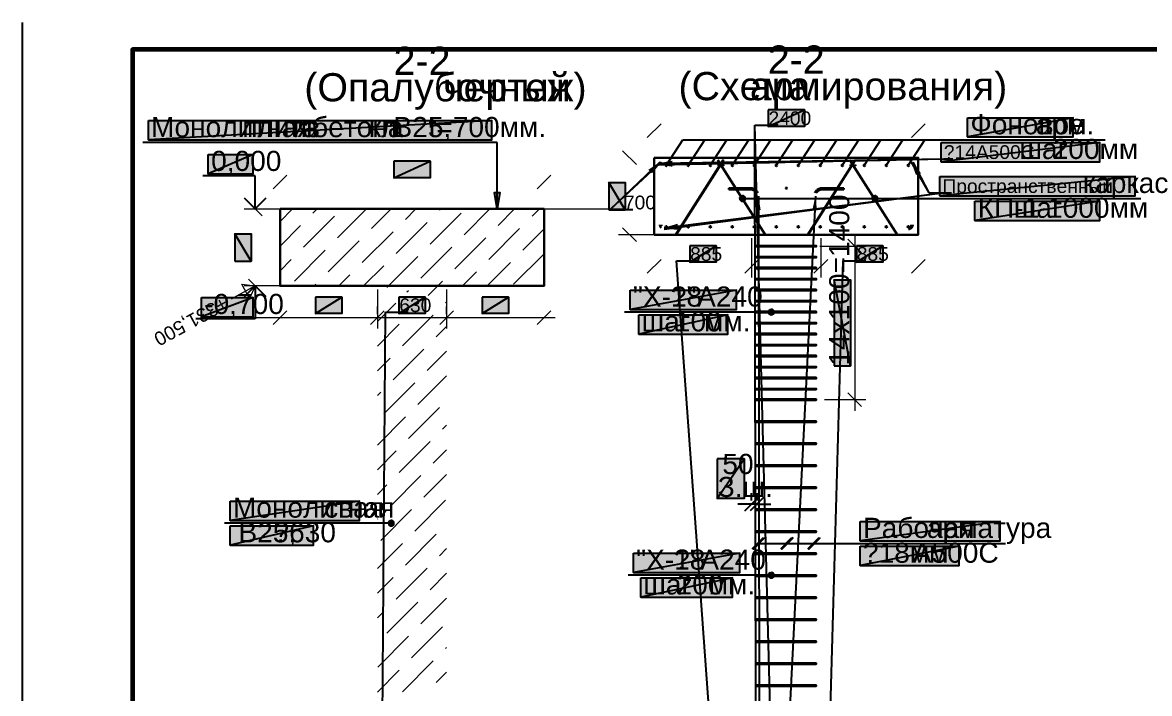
# Model space of a CAD drawing. Extents: x 8 to 21351, y 0 to 420.
# Drawn here: x 9831.1 to 10036.1, y 175 to 297 of the extents above; entities that cross this region are included whole.
import ezdxf

# ---------------------------------------------------------------- set-up
doc = ezdxf.new("R2010")
doc.units = 0
doc.linetypes.add('TEYPDFCAD_CENTER', pattern=[20, 12, -3, 2, -3])
for name, color, linetype in [('PDF_ВЫНОСКИ', 7, 'Continuous'), ('PDF_ОСИ', 7, 'Continuous'), ('PDF_ОТМЕТКИ', 7, 'Continuous'), ('TEY_REVIEW_AXIS', 7, 'Continuous'), ('TEY_REVIEW_LEADER', 7, 'Continuous')]:
    doc.layers.add(name, color=color, linetype=linetype)
doc.styles.add('TEYPDFCAD_TEXT', font='arial.ttf')
doc.dimstyles.new('TEYPDFCAD_SCALE_1', dxfattribs={"dimtxt": 2.5, "dimasz": 2.5, "dimexe": 1.25, "dimexo": 0.75, "dimtad": 1, "dimdsep": 46, "dimtxsty": 'Standard', "dimcen": 0.09, "dimadec": 0, "dimazin": 0, "dimtfac": 1, "dimtofl": 0, "dimtmove": 0, "dimatfit": 3, "dimfxl": 1, "dimarcsym": 0})

# ---------------------------------------------------------------- blocks, each defined once
blk = doc.blocks.new('TEY_AXIS')
at = {"layer": 'PDF_ОСИ', "linetype": 'TEYPDFCAD_CENTER', "lineweight": 9}
blk.add_line((0, 0), (1, 0), dxfattribs=at)
blk = doc.blocks.new('TEY_LEVEL')
at = {"layer": 'PDF_ОТМЕТКИ', "lineweight": 9}
blk.add_line((0, 0), (5, 0), dxfattribs=at)
blk.add_lwpolyline([(0, 0), (2, 1.5), (2, -1.5)], close=True, dxfattribs=at)
at = {"layer": 'PDF_ОТМЕТКИ', "style": 'TEYPDFCAD_TEXT'}
blk.add_text('+331,500', height=2.5, dxfattribs=at).set_placement((6, -1.25))

msp = doc.modelspace()

# ---------------------------------------------------------------- hatches: boundary and pattern name
at = {"true_color": 0xffffff}
h = msp.add_hatch(color=0, dxfattribs=at)
h.paths.add_polyline_path([(9966.7, 281.07), (9966.7, 278.09), (9973.29, 281.07)])
h.paths.add_polyline_path([(9966.7, 278.09), (9973.29, 281.07), (9973.29, 278.09)])
h = msp.add_hatch(color=0, dxfattribs=at)
h.paths.add_polyline_path([(9853.99, 279.15), (9916.43, 279.15), (9853.99, 275.65)])
h.paths.add_polyline_path([(9916.43, 279.15), (9853.99, 275.65), (9916.43, 275.65)])
h = msp.add_hatch(color=0, dxfattribs=at)
h.paths.add_polyline_path([(10002.98, 279.65), (10022.18, 279.65), (10002.98, 276.16)])
h.paths.add_polyline_path([(10022.18, 279.65), (10002.98, 276.16), (10022.18, 276.16)])
h = msp.add_hatch(color=0, dxfattribs=at)
h.paths.add_polyline_path([(9998.18, 275.15), (10027.01, 275.15), (9998.18, 271.65)])
h.paths.add_polyline_path([(10027.01, 275.15), (9998.18, 271.65), (10027.01, 271.65)])
h = msp.add_hatch(color=0, dxfattribs=at)
h.paths.add_polyline_path([(9864.89, 272.97), (9873.04, 272.97), (9864.89, 269.47)])
h.paths.add_polyline_path([(9873.04, 272.97), (9864.89, 269.47), (9873.04, 269.47)])
h = msp.add_hatch(color=0, dxfattribs=at)
h.paths.add_polyline_path([(9898.65, 271.76), (9898.65, 268.75), (9905.24, 271.76)])
h.paths.add_polyline_path([(9898.65, 268.75), (9905.24, 271.76), (9905.24, 268.75)])
h = msp.add_hatch(color=0, dxfattribs=at)
h.paths.add_polyline_path([(9997.9, 268.99), (10033.46, 268.99), (9997.9, 265.47)])
h.paths.add_polyline_path([(10033.46, 268.99), (9997.9, 265.47), (10033.46, 265.47)])
h = msp.add_hatch(color=0, dxfattribs=at)
h.paths.add_polyline_path([(9937.73, 262.91), (9940.73, 262.91), (9937.73, 267.89)])
h.paths.add_polyline_path([(9940.73, 262.91), (9937.73, 267.89), (9940.73, 267.89)])
for points in [[(9917.43, 263.08), (9916.92, 266.06), (9917.94, 266.06)], [(9962.51, 264.8), (9962.55, 264.99), (9962.05, 264.99)], [(9986.58, 264.8), (9986.62, 264.99), (9986.13, 264.99)], [(9967.74, 244.14), (9967.78, 244.33), (9967.27, 244.33)], [(9898.61, 205.76), (9898.65, 205.95), (9898.17, 205.95)], [(9967.74, 196.28), (9967.78, 196.49), (9967.27, 196.49)]]:
    msp.add_hatch(color=7).paths.add_polyline_path(points)
h = msp.add_hatch(color=7)
h.paths.add_polyline_path([(9961.71, 265.35), (9961.58, 265.18), (9962.05, 264.99)])
h.paths.add_polyline_path([(9961.58, 265.18), (9962.05, 264.99), (9961.56, 264.99)])
h.paths.add_polyline_path([(9962.05, 264.99), (9961.56, 264.99), (9961.58, 264.8)])
h = msp.add_hatch(color=7)
h.paths.add_polyline_path([(9961.58, 264.8), (9961.71, 264.63), (9962.05, 264.99)])
h.paths.add_polyline_path([(9961.71, 264.63), (9962.05, 264.99), (9961.86, 264.52)])
h.paths.add_polyline_path([(9962.05, 264.99), (9961.86, 264.52), (9962.05, 264.48)])
h = msp.add_hatch(color=7)
h.paths.add_polyline_path([(9962.24, 265.45), (9962.05, 265.49), (9962.05, 264.99)])
h.paths.add_polyline_path([(9962.05, 265.49), (9962.05, 264.99), (9961.86, 265.45)])
h.paths.add_polyline_path([(9962.05, 264.99), (9961.86, 265.45), (9961.71, 265.35)])
h = msp.add_hatch(color=7)
h.paths.add_polyline_path([(9962.55, 264.99), (9962.51, 265.18), (9962.05, 264.99)])
h.paths.add_polyline_path([(9962.51, 265.18), (9962.05, 264.99), (9962.41, 265.35)])
h.paths.add_polyline_path([(9962.05, 264.99), (9962.41, 265.35), (9962.24, 265.45)])
h = msp.add_hatch(color=7)
h.paths.add_polyline_path([(9962.05, 264.48), (9962.24, 264.52), (9962.05, 264.99)])
h.paths.add_polyline_path([(9962.24, 264.52), (9962.05, 264.99), (9962.41, 264.63)])
h.paths.add_polyline_path([(9962.05, 264.99), (9962.41, 264.63), (9962.51, 264.8)])
h = msp.add_hatch(color=7)
h.paths.add_polyline_path([(9985.77, 265.35), (9985.67, 265.18), (9986.13, 264.99)])
h.paths.add_polyline_path([(9985.67, 265.18), (9986.13, 264.99), (9985.63, 264.99)])
h.paths.add_polyline_path([(9986.13, 264.99), (9985.63, 264.99), (9985.67, 264.8)])
h = msp.add_hatch(color=7)
h.paths.add_polyline_path([(9985.67, 264.8), (9985.77, 264.63), (9986.13, 264.99)])
h.paths.add_polyline_path([(9985.77, 264.63), (9986.13, 264.99), (9985.92, 264.52)])
h.paths.add_polyline_path([(9986.13, 264.99), (9985.92, 264.52), (9986.13, 264.48)])
h = msp.add_hatch(color=7)
h.paths.add_polyline_path([(9986.32, 265.45), (9986.13, 265.47), (9986.13, 264.99)])
h.paths.add_polyline_path([(9986.13, 265.47), (9986.13, 264.99), (9985.92, 265.45)])
h.paths.add_polyline_path([(9986.13, 264.99), (9985.92, 265.45), (9985.77, 265.35)])
h = msp.add_hatch(color=7)
h.paths.add_polyline_path([(9986.62, 264.99), (9986.58, 265.18), (9986.13, 264.99)])
h.paths.add_polyline_path([(9986.58, 265.18), (9986.13, 264.99), (9986.47, 265.35)])
h.paths.add_polyline_path([(9986.13, 264.99), (9986.47, 265.35), (9986.32, 265.45)])
h = msp.add_hatch(color=7)
h.paths.add_polyline_path([(9986.13, 264.48), (9986.32, 264.52), (9986.13, 264.99)])
h.paths.add_polyline_path([(9986.32, 264.52), (9986.13, 264.99), (9986.47, 264.63)])
h.paths.add_polyline_path([(9986.13, 264.99), (9986.47, 264.63), (9986.58, 264.8)])
h = msp.add_hatch(color=0, dxfattribs=at)
h.paths.add_polyline_path([(10004.32, 264.48), (10027.05, 264.48), (10004.32, 260.99)])
h.paths.add_polyline_path([(10027.05, 264.48), (10004.32, 260.99), (10027.05, 260.99)])
h = msp.add_hatch(color=0, dxfattribs=at)
h.paths.add_polyline_path([(9869.7, 253.6), (9872.7, 253.6), (9869.7, 258.55)])
h.paths.add_polyline_path([(9872.7, 253.6), (9869.7, 258.55), (9872.7, 258.55)])
h = msp.add_hatch(color=0, dxfattribs=at)
h.paths.add_polyline_path([(9952.46, 256.39), (9952.46, 253.39), (9957.24, 256.39)])
h.paths.add_polyline_path([(9952.46, 253.39), (9957.24, 256.39), (9957.24, 253.39)])
h = msp.add_hatch(color=0, dxfattribs=at)
h.paths.add_polyline_path([(9982.75, 256.39), (9982.75, 253.39), (9987.55, 256.39)])
h.paths.add_polyline_path([(9982.75, 253.39), (9987.55, 256.39), (9987.55, 253.39)])
h = msp.add_hatch(color=0, dxfattribs=at)
h.paths.add_polyline_path([(9978.7, 234.53), (9981.71, 234.53), (9978.7, 250.21)])
h.paths.add_polyline_path([(9981.71, 234.53), (9978.7, 250.21), (9981.71, 250.21)])
h = msp.add_hatch(color=0, dxfattribs=at)
h.paths.add_polyline_path([(9941.6, 248.33), (9960.95, 248.33), (9941.6, 244.81)])
h.paths.add_polyline_path([(9960.95, 248.33), (9941.6, 244.81), (9960.95, 244.81)])
h = msp.add_hatch(color=0, dxfattribs=at)
h.paths.add_polyline_path([(9863.64, 246.97), (9873.04, 246.97), (9863.64, 243.48)])
h.paths.add_polyline_path([(9873.04, 246.97), (9863.64, 243.48), (9873.04, 243.48)])
h = msp.add_hatch(color=0, dxfattribs=at)
h.paths.add_polyline_path([(9884.41, 247.06), (9884.41, 244.07), (9889.19, 247.06)])
h.paths.add_polyline_path([(9884.41, 244.07), (9889.19, 247.06), (9889.19, 244.07)])
h = msp.add_hatch(color=0, dxfattribs=at)
h.paths.add_polyline_path([(9899.54, 247.06), (9899.54, 244.07), (9904.35, 247.06)])
h.paths.add_polyline_path([(9899.54, 244.07), (9904.35, 247.06), (9904.35, 244.07)])
h = msp.add_hatch(color=0, dxfattribs=at)
h.paths.add_polyline_path([(9914.7, 247.06), (9914.7, 244.07), (9919.5, 247.06)])
h.paths.add_polyline_path([(9914.7, 244.07), (9919.5, 247.06), (9919.5, 244.07)])
h = msp.add_hatch(color=7)
h.paths.add_polyline_path([(9966.94, 244.69), (9966.83, 244.52), (9967.27, 244.33)])
h.paths.add_polyline_path([(9966.83, 244.52), (9967.27, 244.33), (9966.79, 244.33)])
h.paths.add_polyline_path([(9967.27, 244.33), (9966.79, 244.33), (9966.83, 244.14)])
h = msp.add_hatch(color=7)
h.paths.add_polyline_path([(9966.83, 244.14), (9966.94, 243.97), (9967.27, 244.33)])
h.paths.add_polyline_path([(9966.94, 243.97), (9967.27, 244.33), (9967.08, 243.86)])
h.paths.add_polyline_path([(9967.27, 244.33), (9967.08, 243.86), (9967.27, 243.82)])
h = msp.add_hatch(color=7)
h.paths.add_polyline_path([(9967.47, 244.79), (9967.27, 244.81), (9967.27, 244.33)])
h.paths.add_polyline_path([(9967.27, 244.81), (9967.27, 244.33), (9967.08, 244.79)])
h.paths.add_polyline_path([(9967.27, 244.33), (9967.08, 244.79), (9966.94, 244.69)])
h = msp.add_hatch(color=7)
h.paths.add_polyline_path([(9967.78, 244.33), (9967.74, 244.52), (9967.27, 244.33)])
h.paths.add_polyline_path([(9967.74, 244.52), (9967.27, 244.33), (9967.63, 244.69)])
h.paths.add_polyline_path([(9967.27, 244.33), (9967.63, 244.69), (9967.47, 244.79)])
h = msp.add_hatch(color=7)
h.paths.add_polyline_path([(9967.27, 243.82), (9967.47, 243.86), (9967.27, 244.33)])
h.paths.add_polyline_path([(9967.47, 243.86), (9967.27, 244.33), (9967.63, 243.97)])
h.paths.add_polyline_path([(9967.27, 244.33), (9967.63, 243.97), (9967.74, 244.14)])
h = msp.add_hatch(color=0, dxfattribs=at)
h.paths.add_polyline_path([(9943.19, 243.82), (9959.36, 243.82), (9943.19, 240.33)])
h.paths.add_polyline_path([(9959.36, 243.82), (9943.19, 240.33), (9959.36, 240.33)])
h = msp.add_hatch(color=0, dxfattribs=at)
h.paths.add_polyline_path([(9957.45, 217.64), (9957.45, 210.46), (9962.34, 217.64)])
h.paths.add_polyline_path([(9957.45, 210.46), (9962.34, 217.64), (9962.34, 210.46)])
h = msp.add_hatch(color=0, dxfattribs=at)
h.paths.add_polyline_path([(9868.85, 209.95), (9892.39, 209.95), (9868.85, 206.46)])
h.paths.add_polyline_path([(9892.39, 209.95), (9868.85, 206.46), (9892.39, 206.46)])
h = msp.add_hatch(color=0, dxfattribs=at)
h.paths.add_polyline_path([(9868.85, 205.44), (9884.03, 205.44), (9868.85, 201.95)])
h.paths.add_polyline_path([(9884.03, 205.44), (9868.85, 201.95), (9884.03, 201.95)])
h = msp.add_hatch(color=7)
h.paths.add_polyline_path([(9897.81, 206.31), (9897.7, 206.14), (9898.17, 205.95)])
h.paths.add_polyline_path([(9897.7, 206.14), (9898.17, 205.95), (9897.66, 205.95)])
h.paths.add_polyline_path([(9898.17, 205.95), (9897.66, 205.95), (9897.7, 205.76)])
h = msp.add_hatch(color=7)
h.paths.add_polyline_path([(9897.7, 205.76), (9897.81, 205.59), (9898.17, 205.95)])
h.paths.add_polyline_path([(9897.81, 205.59), (9898.17, 205.95), (9897.98, 205.49)])
h.paths.add_polyline_path([(9898.17, 205.95), (9897.98, 205.49), (9898.17, 205.44)])
h = msp.add_hatch(color=7)
h.paths.add_polyline_path([(9898.36, 206.42), (9898.17, 206.46), (9898.17, 205.95)])
h.paths.add_polyline_path([(9898.17, 206.46), (9898.17, 205.95), (9897.98, 206.42)])
h.paths.add_polyline_path([(9898.17, 205.95), (9897.98, 206.42), (9897.81, 206.31)])
h = msp.add_hatch(color=7)
h.paths.add_polyline_path([(9898.65, 205.95), (9898.61, 206.14), (9898.17, 205.95)])
h.paths.add_polyline_path([(9898.61, 206.14), (9898.17, 205.95), (9898.5, 206.31)])
h.paths.add_polyline_path([(9898.17, 205.95), (9898.5, 206.31), (9898.36, 206.42)])
h = msp.add_hatch(color=7)
h.paths.add_polyline_path([(9898.17, 205.44), (9898.36, 205.49), (9898.17, 205.95)])
h.paths.add_polyline_path([(9898.36, 205.49), (9898.17, 205.95), (9898.5, 205.59)])
h.paths.add_polyline_path([(9898.17, 205.95), (9898.5, 205.59), (9898.61, 205.76)])
h = msp.add_hatch(color=0, dxfattribs=at)
h.paths.add_polyline_path([(9983.47, 206.27), (10008.89, 206.27), (9983.47, 202.76)])
h.paths.add_polyline_path([(10008.89, 206.27), (9983.47, 202.76), (10008.89, 202.76)])
h = msp.add_hatch(color=7)
h.paths.add_polyline_path([(9965.86, 203.33), (9966, 203.2), (9963.87, 201.34)])
h.paths.add_polyline_path([(9966, 203.2), (9963.87, 201.34), (9964.02, 201.19)])
h = msp.add_hatch(color=7)
h.paths.add_polyline_path([(9971.04, 203.33), (9971.19, 203.2), (9969.05, 201.34)])
h.paths.add_polyline_path([(9971.19, 203.2), (9969.05, 201.34), (9969.18, 201.19)])
h = msp.add_hatch(color=7)
h.paths.add_polyline_path([(9976, 203.33), (9976.12, 203.2), (9973.98, 201.34)])
h.paths.add_polyline_path([(9976.12, 203.2), (9973.98, 201.34), (9974.13, 201.19)])
h = msp.add_hatch(color=0, dxfattribs=at)
h.paths.add_polyline_path([(9983.47, 201.76), (10001.42, 201.76), (9983.47, 198.27)])
h.paths.add_polyline_path([(10001.42, 201.76), (9983.47, 198.27), (10001.42, 198.27)])
h = msp.add_hatch(color=0, dxfattribs=at)
h.paths.add_polyline_path([(9942.21, 200.47), (9961.54, 200.47), (9942.21, 196.98)])
h.paths.add_polyline_path([(9961.54, 200.47), (9942.21, 196.98), (9961.54, 196.98)])
h = msp.add_hatch(color=7)
h.paths.add_polyline_path([(9966.94, 196.83), (9966.83, 196.68), (9967.27, 196.49)])
h.paths.add_polyline_path([(9966.83, 196.68), (9967.27, 196.49), (9966.79, 196.49)])
h.paths.add_polyline_path([(9967.27, 196.49), (9966.79, 196.49), (9966.83, 196.28)])
h = msp.add_hatch(color=7)
h.paths.add_polyline_path([(9967.47, 196.93), (9967.27, 196.98), (9967.27, 196.49)])
h.paths.add_polyline_path([(9967.27, 196.98), (9967.27, 196.49), (9967.08, 196.93)])
h.paths.add_polyline_path([(9967.27, 196.49), (9967.08, 196.93), (9966.94, 196.83)])
h = msp.add_hatch(color=7)
h.paths.add_polyline_path([(9967.78, 196.49), (9967.74, 196.68), (9967.27, 196.49)])
h.paths.add_polyline_path([(9967.74, 196.68), (9967.27, 196.49), (9967.63, 196.83)])
h.paths.add_polyline_path([(9967.27, 196.49), (9967.63, 196.83), (9967.47, 196.93)])
h = msp.add_hatch(color=0, dxfattribs=at)
h.paths.add_polyline_path([(9943.53, 195.98), (9960.23, 195.98), (9943.53, 192.47)])
h.paths.add_polyline_path([(9960.23, 195.98), (9943.53, 192.47), (9960.23, 192.47)])
h = msp.add_hatch(color=7)
h.paths.add_polyline_path([(9966.83, 196.28), (9966.94, 196.13), (9967.27, 196.49)])
h.paths.add_polyline_path([(9966.94, 196.13), (9967.27, 196.49), (9967.08, 196.02)])
h.paths.add_polyline_path([(9967.27, 196.49), (9967.08, 196.02), (9967.27, 195.98)])
h = msp.add_hatch(color=7)
h.paths.add_polyline_path([(9967.27, 195.98), (9967.47, 196.02), (9967.27, 196.49)])
h.paths.add_polyline_path([(9967.47, 196.02), (9967.27, 196.49), (9967.63, 196.13)])
h.paths.add_polyline_path([(9967.27, 196.49), (9967.63, 196.13), (9967.74, 196.28)])

# ---------------------------------------------------------------- linework, layer by layer
at = {"color": 7, "lineweight": 5}
for p, q in [((9947.25, 278.57), (9944.73, 276.08)), ((9992.76, 276.08), (9995.26, 278.57)), ((9942.74, 271.14), (9940.24, 273.64)), ((9879.2, 269.24), (9876.7, 266.74)), ((9924.71, 266.74), (9927.21, 269.24)), ((9874.69, 261.83), (9872.19, 264.33)), ((9877.95, 260.82), (9880.2, 263.08)), ((9883.92, 262.3), (9884.68, 263.08)), ((9888.41, 257.81), (9893.68, 263.08)), ((9894.59, 259.5), (9898.17, 263.08)), ((9900.75, 261.18), (9902.65, 263.08)), ((9906.93, 262.87), (9907.14, 263.08)), ((9911.42, 258.38), (9916.11, 263.08)), ((9917.6, 260.05), (9920.6, 263.08)), ((9923.78, 261.75), (9925.11, 263.08)), ((9882.23, 256.14), (9887.84, 261.75)), ((9899.08, 254.99), (9904.68, 260.63)), ((9905.24, 256.69), (9910.87, 262.3)), ((9877.95, 256.33), (9881.68, 260.05)), ((9892.9, 253.32), (9898.5, 258.93)), ((9915.9, 253.87), (9921.51, 259.5)), ((9922.08, 255.57), (9925.96, 259.44)), ((9940.24, 259.65), (9942.74, 257.15)), ((9942.74, 257.15), (9940.24, 259.65)), ((9886.71, 251.63), (9892.32, 257.26)), ((9909.74, 252.2), (9915.35, 257.81)), ((9963.7, 257.77), (9963.7, 250.63)), ((9976.08, 256.33), (9984.46, 256.33)), ((9976.29, 257.77), (9976.29, 250.63)), ((9983.7, 255.08), (9981.2, 257.58)), ((9880.55, 249.96), (9886.16, 255.57)), ((9897.64, 249.07), (9902.99, 254.44)), ((9903.56, 250.51), (9909.17, 256.14)), ((9920.39, 249.39), (9925.96, 254.93)), ((9877.95, 251.84), (9879.98, 253.87)), ((9893.13, 249.07), (9896.83, 252.75)), ((9915.59, 249.07), (9919.84, 253.32)), ((9947.25, 253.89), (9944.73, 251.4)), ((9962.45, 251.4), (9964.95, 253.89)), ((9977.54, 253.89), (9975.04, 251.4)), ((9992.76, 251.4), (9995.26, 253.89)), ((9872.19, 250.32), (9874.69, 247.82)), ((9874.69, 247.82), (9872.19, 250.32)), ((9888.64, 249.07), (9890.65, 251.08)), ((9911.1, 249.07), (9913.66, 251.63)), ((9877.32, 249.07), (9871.43, 249.07)), ((9884.15, 249.07), (9884.47, 249.39)), ((9895.65, 248.45), (9895.65, 241.32)), ((9897.38, 248.84), (9897.64, 249.07)), ((9901.02, 247.99), (9901.32, 248.26)), ((9904.9, 247.35), (9906.61, 249.07)), ((9906.61, 249.07), (9907.5, 249.96)), ((9908.24, 248.45), (9908.24, 241.32)), ((9895.71, 242.65), (9898.99, 245.96)), ((9908.05, 246.02), (9908.24, 246.21)), ((9879.2, 244.56), (9876.7, 242.06)), ((9894.4, 242.06), (9896.9, 244.56)), ((9896.9, 244.56), (9894.4, 242.06)), ((9895.65, 243.95), (9895.65, 245.32)), ((9909.49, 244.56), (9906.99, 242.06)), ((9906.99, 242.06), (9909.49, 244.56)), ((9908.24, 243.95), (9908.24, 245.32)), ((9924.71, 242.06), (9927.21, 244.56)), ((9895.65, 238.1), (9899.63, 242.1)), ((9900.2, 238.17), (9905.81, 243.78)), ((9906.36, 239.84), (9908.24, 241.72)), ((9895.65, 233.62), (9897.95, 235.92)), ((9898.5, 231.99), (9904.11, 237.6)), ((9904.68, 233.68), (9908.24, 237.24)), ((9902.99, 227.5), (9908.24, 232.75)), ((9895.65, 229.13), (9896.26, 229.74)), ((9896.83, 225.83), (9902.44, 231.44)), ((9981.2, 229.66), (9983.7, 227.16)), ((9983.7, 227.16), (9981.2, 229.66)), ((9976.93, 228.41), (9984.46, 228.41)), ((9901.32, 221.32), (9906.93, 226.95)), ((9895.65, 220.15), (9900.75, 225.26)), ((9907.5, 223.01), (9908.24, 223.77)), ((9899.63, 215.16), (9905.24, 220.77)), ((9895.65, 215.67), (9899.08, 219.07)), ((9905.81, 216.83), (9908.24, 219.29)), ((9897.95, 208.98), (9903.56, 214.59)), ((9904.11, 210.67), (9908.24, 214.78)), ((9895.65, 211.16), (9897.38, 212.92)), ((9902.44, 204.49), (9908.05, 210.1)), ((9896.26, 202.8), (9901.87, 208.41)), ((9895.65, 206.67), (9895.71, 206.73)), ((9900.75, 198.31), (9906.36, 203.92)), ((9895.65, 197.7), (9900.2, 202.25)), ((9906.93, 200), (9908.24, 201.32)), ((9899.08, 192.13), (9904.68, 197.76)), ((9905.24, 193.82), (9908.24, 196.83)), ((9895.65, 193.21), (9898.5, 196.07)), ((9897.38, 185.97), (9902.99, 191.58)), ((9903.56, 187.64), (9908.24, 192.34)), ((9895.65, 188.72), (9896.83, 189.89)), ((9901.87, 181.48), (9907.5, 187.09)), ((9895.71, 179.79), (9901.32, 185.4)), ((9908.05, 183.16), (9908.24, 183.35)), ((9900.2, 175.3), (9905.81, 180.91)), ((9895.65, 175.24), (9899.63, 179.24)), ((9906.36, 176.97), (9908.24, 178.86))]:
    msp.add_line(p, q, dxfattribs=at)
at = {"color": 7, "lineweight": 25}
for p, q in [((9952.16, 270.98), (9955.17, 275.65)), ((9956.18, 270.98), (9959.17, 275.65)), ((9960.18, 270.98), (9963.17, 275.65)), ((9964.18, 270.98), (9967.17, 275.65)), ((9968.18, 270.98), (9971.17, 275.65)), ((9972.19, 270.98), (9975.17, 275.65)), ((9976.19, 270.98), (9979.17, 275.65)), ((9980.19, 270.98), (9983.19, 275.65)), ((9984.19, 270.98), (9987.19, 275.65)), ((9988.19, 270.98), (9991.19, 275.65)), ((9992.19, 270.98), (9995.19, 275.65)), ((9873.44, 269.07), (9863.9, 269.07)), ((9873.44, 263.08), (9873.44, 269.07)), ((9871.43, 265.07), (9873.44, 263.08)), ((9873.44, 263.08), (9875.43, 265.07)), ((9873.44, 249.07), (9871.43, 247.08)), ((9875.43, 247.08), (9873.44, 249.07)), ((9963.7, 210.06), (9963.7, 211.43)), ((9964.69, 210.06), (9964.69, 211.43)), ((9963.7, 209.42), (9961.2, 209.42)), ((9962.45, 208.17), (9964.95, 210.67)), ((9965.94, 210.67), (9963.44, 208.17)), ((9964.69, 209.42), (9963.7, 209.42)), ((9964.69, 209.42), (9967.19, 209.42))]:
    msp.add_line(p, q, dxfattribs=at)
at = {"color": 0, "lineweight": 0, "true_color": 0xffffff}
for p, q in [((10002.98, 276.16), (10022.18, 276.16)), ((9864.89, 269.47), (9873.04, 269.47)), ((9941.6, 244.81), (9960.95, 244.81)), ((9943.19, 240.33), (9959.36, 240.33)), ((9868.85, 201.95), (9884.03, 201.95)), ((9942.21, 196.98), (9961.54, 196.98)), ((9983.47, 198.27), (10001.42, 198.27)), ((9943.53, 192.47), (9960.23, 192.47))]:
    msp.add_line(p, q, dxfattribs=at)
at = {"color": 7, "lineweight": 9}
for p, q in [((9957.5, 271.86), (9957.69, 271.99)), ((9958.68, 271.86), (9958.47, 271.99)), ((9981.5, 271.86), (9981.69, 271.99)), ((9982.68, 271.86), (9982.47, 271.99))]:
    msp.add_line(p, q, dxfattribs=at)
at = {"lineweight": 30}
for p, q in [((9959.53, 266.62), (9959.53, 266.85)), ((9959.53, 266.85), (9963.49, 266.85)), ((9963.49, 266.62), (9959.53, 266.62)), ((9963.64, 266.86), (9963.5, 266.87)), ((9963.62, 266.61), (9963.5, 266.62)), ((9963.74, 266.59), (9963.62, 266.61)), ((9963.79, 266.84), (9963.64, 266.86)), ((9963.85, 266.56), (9963.74, 266.59)), ((9963.93, 266.8), (9963.79, 266.84)), ((9963.96, 266.52), (9963.85, 266.56)), ((9964.06, 266.76), (9963.93, 266.8)), ((9964.07, 266.47), (9963.96, 266.52)), ((9964.19, 266.69), (9964.06, 266.76)), ((9964.17, 266.41), (9964.07, 266.47)), ((9964.31, 266.62), (9964.19, 266.69)), ((9964.42, 266.54), (9964.31, 266.62)), ((9964.52, 266.44), (9964.42, 266.54)), ((9964.62, 266.34), (9964.52, 266.44)), ((9975.49, 266.44), (9975.4, 266.34)), ((9975.59, 266.54), (9975.49, 266.44)), ((9975.7, 266.62), (9975.59, 266.54)), ((9975.82, 266.69), (9975.7, 266.62)), ((9975.95, 266.76), (9975.82, 266.69)), ((9975.94, 266.47), (9975.85, 266.41)), ((9976.05, 266.52), (9975.94, 266.47)), ((9976.08, 266.8), (9975.95, 266.76)), ((9976.16, 266.56), (9976.05, 266.52)), ((9976.22, 266.84), (9976.08, 266.8)), ((9976.27, 266.59), (9976.16, 266.56)), ((9976.37, 266.86), (9976.22, 266.84)), ((9976.39, 266.61), (9976.27, 266.59)), ((9976.51, 266.87), (9976.37, 266.86)), ((9976.51, 266.62), (9976.39, 266.61)), ((9976.5, 266.85), (9980.48, 266.85)), ((9980.48, 266.62), (9976.5, 266.62)), ((9980.48, 266.85), (9980.48, 266.62)), ((9964.26, 266.34), (9964.17, 266.41)), ((9964.34, 266.27), (9964.26, 266.34)), ((9964.42, 266.18), (9964.34, 266.27)), ((9964.49, 266.09), (9964.42, 266.18)), ((9964.55, 265.99), (9964.49, 266.09)), ((9964.6, 265.88), (9964.55, 265.99)), ((9964.7, 266.23), (9964.62, 266.34)), ((9964.77, 266.11), (9964.7, 266.23)), ((9964.83, 265.98), (9964.77, 266.11)), ((9975.24, 266.11), (9975.18, 265.98)), ((9975.31, 266.23), (9975.24, 266.11)), ((9975.4, 266.34), (9975.31, 266.23)), ((9975.52, 266.09), (9975.46, 265.99)), ((9975.59, 266.18), (9975.52, 266.09)), ((9975.67, 266.27), (9975.59, 266.18)), ((9975.75, 266.34), (9975.67, 266.27)), ((9975.85, 266.41), (9975.75, 266.34))]:
    msp.add_line(p, q, dxfattribs=at)
at = {"color": 7, "lineweight": 30}
for p, q in [((9947.02, 260.21), (9947.02, 260.13)), ((9947.02, 260.13), (9947.03, 260.05)), ((9947.03, 260.05), (9947.05, 259.98)), ((9947.05, 259.98), (9947.08, 259.9)), ((9947.08, 259.9), (9947.11, 259.83)), ((9947.11, 259.83), (9947.15, 259.77)), ((9947.15, 259.77), (9947.2, 259.71)), ((9947.2, 259.71), (9947.25, 259.65)), ((9947.29, 260.21), (9947.3, 260.16)), ((9947.3, 260.16), (9947.3, 260.11)), ((9947.3, 260.11), (9947.32, 260.06)), ((9947.32, 260.06), (9947.33, 260.01)), ((9947.33, 260.01), (9947.36, 259.97)), ((9992.22, 259.69), (9992.27, 259.7)), ((9992.22, 259.42), (9992.3, 259.42)), ((9992.27, 259.7), (9992.32, 259.7)), ((9992.3, 259.42), (9992.38, 259.43)), ((9992.32, 259.7), (9992.37, 259.72)), ((9992.37, 259.72), (9992.42, 259.73)), ((9992.38, 259.43), (9992.46, 259.45)), ((9992.42, 259.73), (9992.47, 259.76)), ((9992.46, 259.45), (9992.53, 259.48)), ((9992.47, 259.76), (9992.51, 259.78)), ((9992.51, 259.78), (9992.55, 259.81)), ((9992.53, 259.48), (9992.6, 259.51)), ((9992.55, 259.81), (9992.59, 259.85)), ((9992.59, 259.85), (9992.62, 259.88)), ((9992.6, 259.51), (9992.66, 259.55)), ((9992.62, 259.88), (9992.65, 259.92)), ((9992.65, 259.92), (9992.68, 259.97)), ((9992.66, 259.55), (9992.72, 259.6)), ((9992.68, 259.97), (9992.7, 260.01)), ((9992.7, 260.01), (9992.72, 260.06)), ((9992.72, 260.06), (9992.73, 260.11)), ((9992.72, 259.6), (9992.78, 259.65)), ((9992.73, 260.11), (9992.74, 260.16)), ((9992.74, 260.16), (9992.74, 260.21)), ((9992.78, 259.65), (9992.83, 259.71)), ((9992.83, 259.71), (9992.88, 259.77)), ((9992.88, 259.77), (9992.92, 259.83)), ((9992.92, 259.83), (9992.95, 259.9)), ((9992.95, 259.9), (9992.98, 259.98)), ((9992.98, 259.98), (9993, 260.05)), ((9993, 260.05), (9993.01, 260.13)), ((9993.01, 260.13), (9993.01, 260.21))]:
    msp.add_line(p, q, dxfattribs=at)
at = {"color": 0, "true_color": 0xffffff}
for points in [[(9966.7, 281.07), (9966.7, 278.09), (9973.29, 281.07)], [(9966.7, 278.09), (9973.29, 281.07), (9973.29, 278.09)], [(9853.99, 279.15), (9916.43, 279.15), (9853.99, 275.65)], [(9916.43, 279.15), (9853.99, 275.65), (9916.43, 275.65)], [(10002.98, 279.65), (10022.18, 279.65), (10002.98, 276.16)], [(10022.18, 279.65), (10002.98, 276.16), (10022.18, 276.16)], [(9998.18, 275.15), (10027.01, 275.15), (9998.18, 271.65)], [(10027.01, 275.15), (9998.18, 271.65), (10027.01, 271.65)], [(9864.89, 272.97), (9873.04, 272.97), (9864.89, 269.47)], [(9873.04, 272.97), (9864.89, 269.47), (9873.04, 269.47)], [(9898.65, 271.76), (9898.65, 268.75), (9905.24, 271.76)], [(9898.65, 268.75), (9905.24, 271.76), (9905.24, 268.75)], [(9997.9, 268.99), (10033.46, 268.99), (9997.9, 265.47)], [(10033.46, 268.99), (9997.9, 265.47), (10033.46, 265.47)], [(9937.73, 262.91), (9940.73, 262.91), (9937.73, 267.89)], [(9940.73, 262.91), (9937.73, 267.89), (9940.73, 267.89)], [(10004.32, 264.48), (10027.05, 264.48), (10004.32, 260.99)], [(10027.05, 264.48), (10004.32, 260.99), (10027.05, 260.99)], [(9869.7, 253.6), (9872.7, 253.6), (9869.7, 258.55)], [(9872.7, 253.6), (9869.7, 258.55), (9872.7, 258.55)], [(9952.46, 256.39), (9952.46, 253.39), (9957.24, 256.39)], [(9952.46, 253.39), (9957.24, 256.39), (9957.24, 253.39)], [(9982.75, 256.39), (9982.75, 253.39), (9987.55, 256.39)], [(9982.75, 253.39), (9987.55, 256.39), (9987.55, 253.39)], [(9978.7, 234.53), (9981.71, 234.53), (9978.7, 250.21)], [(9981.71, 234.53), (9978.7, 250.21), (9981.71, 250.21)], [(9941.6, 248.33), (9960.95, 248.33), (9941.6, 244.81)], [(9960.95, 248.33), (9941.6, 244.81), (9960.95, 244.81)], [(9863.64, 246.97), (9873.04, 246.97), (9863.64, 243.48)], [(9873.04, 246.97), (9863.64, 243.48), (9873.04, 243.48)], [(9884.41, 247.06), (9884.41, 244.07), (9889.19, 247.06)], [(9884.41, 244.07), (9889.19, 247.06), (9889.19, 244.07)], [(9899.54, 247.06), (9899.54, 244.07), (9904.35, 247.06)], [(9899.54, 244.07), (9904.35, 247.06), (9904.35, 244.07)], [(9914.7, 247.06), (9914.7, 244.07), (9919.5, 247.06)], [(9914.7, 244.07), (9919.5, 247.06), (9919.5, 244.07)], [(9943.19, 243.82), (9959.36, 243.82), (9943.19, 240.33)], [(9959.36, 243.82), (9943.19, 240.33), (9959.36, 240.33)], [(9957.45, 217.64), (9957.45, 210.46), (9962.34, 217.64)], [(9957.45, 210.46), (9962.34, 217.64), (9962.34, 210.46)], [(9868.85, 209.95), (9892.39, 209.95), (9868.85, 206.46)], [(9892.39, 209.95), (9868.85, 206.46), (9892.39, 206.46)], [(9868.85, 205.44), (9884.03, 205.44), (9868.85, 201.95)], [(9884.03, 205.44), (9868.85, 201.95), (9884.03, 201.95)], [(9983.47, 206.27), (10008.89, 206.27), (9983.47, 202.76)], [(10008.89, 206.27), (9983.47, 202.76), (10008.89, 202.76)], [(9983.47, 201.76), (10001.42, 201.76), (9983.47, 198.27)], [(10001.42, 201.76), (9983.47, 198.27), (10001.42, 198.27)], [(9942.21, 200.47), (9961.54, 200.47), (9942.21, 196.98)], [(9961.54, 200.47), (9942.21, 196.98), (9961.54, 196.98)], [(9943.53, 195.98), (9960.23, 195.98), (9943.53, 192.47)], [(9960.23, 195.98), (9943.53, 192.47), (9960.23, 192.47)]]:
    msp.add_lwpolyline(points, close=True, dxfattribs=at)
at = {"color": 7}
for points in [[(9917.43, 263.08), (9916.92, 266.06), (9917.94, 266.06)], [(9961.58, 265.18), (9962.05, 264.99), (9961.56, 264.99)], [(9962.05, 264.99), (9961.56, 264.99), (9961.58, 264.8)], [(9961.71, 265.35), (9961.58, 265.18), (9962.05, 264.99)], [(9961.58, 264.8), (9961.71, 264.63), (9962.05, 264.99)], [(9962.05, 264.99), (9961.86, 265.45), (9961.71, 265.35)], [(9961.71, 264.63), (9962.05, 264.99), (9961.86, 264.52)], [(9962.05, 265.49), (9962.05, 264.99), (9961.86, 265.45)], [(9962.05, 264.99), (9961.86, 264.52), (9962.05, 264.48)], [(9962.24, 265.45), (9962.05, 265.49), (9962.05, 264.99)], [(9962.05, 264.99), (9962.41, 265.35), (9962.24, 265.45)], [(9962.51, 265.18), (9962.05, 264.99), (9962.41, 265.35)], [(9962.55, 264.99), (9962.51, 265.18), (9962.05, 264.99)], [(9962.05, 264.48), (9962.24, 264.52), (9962.05, 264.99)], [(9962.24, 264.52), (9962.05, 264.99), (9962.41, 264.63)], [(9962.05, 264.99), (9962.41, 264.63), (9962.51, 264.8)], [(9962.51, 264.8), (9962.55, 264.99), (9962.05, 264.99)], [(9985.67, 265.18), (9986.13, 264.99), (9985.63, 264.99)], [(9986.13, 264.99), (9985.63, 264.99), (9985.67, 264.8)], [(9985.77, 265.35), (9985.67, 265.18), (9986.13, 264.99)], [(9985.67, 264.8), (9985.77, 264.63), (9986.13, 264.99)], [(9986.13, 264.99), (9985.92, 265.45), (9985.77, 265.35)], [(9985.77, 264.63), (9986.13, 264.99), (9985.92, 264.52)], [(9986.13, 265.47), (9986.13, 264.99), (9985.92, 265.45)], [(9986.13, 264.99), (9985.92, 264.52), (9986.13, 264.48)], [(9986.32, 265.45), (9986.13, 265.47), (9986.13, 264.99)], [(9986.13, 264.99), (9986.47, 265.35), (9986.32, 265.45)], [(9986.58, 265.18), (9986.13, 264.99), (9986.47, 265.35)], [(9986.62, 264.99), (9986.58, 265.18), (9986.13, 264.99)], [(9986.13, 264.48), (9986.32, 264.52), (9986.13, 264.99)], [(9986.32, 264.52), (9986.13, 264.99), (9986.47, 264.63)], [(9986.13, 264.99), (9986.47, 264.63), (9986.58, 264.8)], [(9986.58, 264.8), (9986.62, 264.99), (9986.13, 264.99)], [(9966.83, 244.52), (9967.27, 244.33), (9966.79, 244.33)], [(9967.27, 244.33), (9966.79, 244.33), (9966.83, 244.14)], [(9966.94, 244.69), (9966.83, 244.52), (9967.27, 244.33)], [(9966.83, 244.14), (9966.94, 243.97), (9967.27, 244.33)], [(9967.27, 244.33), (9967.08, 244.79), (9966.94, 244.69)], [(9966.94, 243.97), (9967.27, 244.33), (9967.08, 243.86)], [(9967.27, 244.81), (9967.27, 244.33), (9967.08, 244.79)], [(9967.27, 244.33), (9967.08, 243.86), (9967.27, 243.82)], [(9967.47, 244.79), (9967.27, 244.81), (9967.27, 244.33)], [(9967.27, 244.33), (9967.63, 244.69), (9967.47, 244.79)], [(9967.74, 244.52), (9967.27, 244.33), (9967.63, 244.69)], [(9967.78, 244.33), (9967.74, 244.52), (9967.27, 244.33)], [(9967.27, 243.82), (9967.47, 243.86), (9967.27, 244.33)], [(9967.47, 243.86), (9967.27, 244.33), (9967.63, 243.97)], [(9967.27, 244.33), (9967.63, 243.97), (9967.74, 244.14)], [(9967.74, 244.14), (9967.78, 244.33), (9967.27, 244.33)], [(9897.7, 206.14), (9898.17, 205.95), (9897.66, 205.95)], [(9898.17, 205.95), (9897.66, 205.95), (9897.7, 205.76)], [(9897.81, 206.31), (9897.7, 206.14), (9898.17, 205.95)], [(9897.7, 205.76), (9897.81, 205.59), (9898.17, 205.95)], [(9898.17, 205.95), (9897.98, 206.42), (9897.81, 206.31)], [(9897.81, 205.59), (9898.17, 205.95), (9897.98, 205.49)], [(9898.17, 206.46), (9898.17, 205.95), (9897.98, 206.42)], [(9898.17, 205.95), (9897.98, 205.49), (9898.17, 205.44)], [(9898.36, 206.42), (9898.17, 206.46), (9898.17, 205.95)], [(9898.17, 205.95), (9898.5, 206.31), (9898.36, 206.42)], [(9898.61, 206.14), (9898.17, 205.95), (9898.5, 206.31)], [(9898.65, 205.95), (9898.61, 206.14), (9898.17, 205.95)], [(9898.17, 205.44), (9898.36, 205.49), (9898.17, 205.95)], [(9898.36, 205.49), (9898.17, 205.95), (9898.5, 205.59)], [(9898.17, 205.95), (9898.5, 205.59), (9898.61, 205.76)], [(9898.61, 205.76), (9898.65, 205.95), (9898.17, 205.95)], [(9965.86, 203.33), (9966, 203.2), (9963.87, 201.34)], [(9966, 203.2), (9963.87, 201.34), (9964.02, 201.19)], [(9971.04, 203.33), (9971.19, 203.2), (9969.05, 201.34)], [(9971.19, 203.2), (9969.05, 201.34), (9969.18, 201.19)], [(9976, 203.33), (9976.12, 203.2), (9973.98, 201.34)], [(9976.12, 203.2), (9973.98, 201.34), (9974.13, 201.19)], [(9966.94, 196.83), (9966.83, 196.68), (9967.27, 196.49)], [(9967.27, 196.49), (9967.08, 196.93), (9966.94, 196.83)], [(9967.27, 196.98), (9967.27, 196.49), (9967.08, 196.93)], [(9967.47, 196.93), (9967.27, 196.98), (9967.27, 196.49)], [(9967.27, 196.49), (9967.63, 196.83), (9967.47, 196.93)], [(9967.74, 196.68), (9967.27, 196.49), (9967.63, 196.83)], [(9966.83, 196.68), (9967.27, 196.49), (9966.79, 196.49)], [(9967.27, 196.49), (9966.79, 196.49), (9966.83, 196.28)], [(9966.83, 196.28), (9966.94, 196.13), (9967.27, 196.49)], [(9966.94, 196.13), (9967.27, 196.49), (9967.08, 196.02)], [(9967.27, 196.49), (9967.08, 196.02), (9967.27, 195.98)], [(9967.78, 196.49), (9967.74, 196.68), (9967.27, 196.49)], [(9967.27, 195.98), (9967.47, 196.02), (9967.27, 196.49)], [(9967.47, 196.02), (9967.27, 196.49), (9967.63, 196.13)], [(9967.27, 196.49), (9967.63, 196.13), (9967.74, 196.28)], [(9967.74, 196.28), (9967.78, 196.49), (9967.27, 196.49)]]:
    msp.add_lwpolyline(points, close=True, dxfattribs=at)
at = {"color": 7, "lineweight": 30}
for centre, radius in [((9948.17, 270.99), 0.138), ((9952.17, 270.99), 0.138), ((9956.19, 270.99), 0.138), ((9960.19, 270.99), 0.138), ((9964.2, 270.99), 0.138), ((9968.2, 270.99), 0.138), ((9972.2, 270.99), 0.138), ((9976.2, 270.99), 0.138), ((9980.2, 270.99), 0.138), ((9984.2, 270.99), 0.138), ((9988.2, 270.99), 0.138), ((9992.2, 270.99), 0.138), ((9970.02, 266.86), 0.116), ((9948.17, 259.83), 0.138), ((9952.17, 259.83), 0.138), ((9956.19, 259.83), 0.138), ((9960.19, 259.83), 0.138), ((9964.2, 259.83), 0.138), ((9968.2, 259.83), 0.138), ((9972.2, 259.83), 0.138), ((9976.2, 259.83), 0.138), ((9980.2, 259.83), 0.138), ((9984.2, 259.83), 0.138), ((9988.2, 259.83), 0.138), ((9992.2, 259.83), 0.138)]:
    msp.add_circle(centre, radius, dxfattribs=at)
at = {"color": 7, "lineweight": 9}
for centre in [(9957.7, 271.01), (9958.54, 271.01), (9981.7, 271.01), (9982.55, 271.01)]:
    msp.add_circle(centre, 0.116, dxfattribs=at)
at = {"layer": 'TEY_REVIEW_AXIS', "lineweight": 25}
msp.add_line((9831.11, 0.08), (9831.11, 296.97), dxfattribs=at)
at = {"layer": 'TEY_REVIEW_AXIS', "color": 7, "lineweight": 25}
for p, q in [((9917.43, 275.15), (9853, 275.15)), ((9951.17, 275.65), (9997.16, 275.65)), ((9997.16, 275.65), (10028, 275.65)), ((9962.05, 264.99), (9996.91, 264.99)), ((9996.91, 264.99), (10034.46, 264.99)), ((9961.94, 244.33), (9940.6, 244.33)), ((9893.38, 205.95), (9867.85, 205.95)), ((9982.45, 202.27), (10009.88, 202.27)), ((9962.53, 196.47), (9941.22, 196.47))]:
    msp.add_line(p, q, dxfattribs=at)
at = {"layer": 'TEY_REVIEW_AXIS', "color": 0, "lineweight": 0, "true_color": 0xffffff}
for p, q in [((9853.99, 275.65), (9916.43, 275.65)), ((9998.18, 271.65), (10027.01, 271.65)), ((9997.9, 265.47), (10033.46, 265.47)), ((10004.32, 260.99), (10027.05, 260.99)), ((9868.85, 206.46), (9892.39, 206.46)), ((9983.47, 202.76), (10008.89, 202.76))]:
    msp.add_line(p, q, dxfattribs=at)
at = {"layer": 'TEY_REVIEW_AXIS', "color": 7, "lineweight": 5}
for p, q in [((9963.06, 258.4), (9939.48, 258.4)), ((9982.45, 258.32), (9982.45, 226.4)), ((9895.01, 249.07), (9871.43, 249.07))]:
    msp.add_line(p, q, dxfattribs=at)
at = {"layer": 'TEY_REVIEW_AXIS', "lineweight": 60}
msp.add_lwpolyline([(9851.11, 5.1), (10246.1, 5.1), (10246.1, 292.08), (9851.11, 292.08)], close=True, dxfattribs=at)
at = {"layer": 'TEY_REVIEW_AXIS', "color": 7, "lineweight": 30}
for points in [[(9945.98, 272.39), (9994.01, 272.39), (9994.01, 258.4), (9945.98, 258.4)], [(9877.95, 263.08), (9925.96, 263.08), (9925.96, 249.07), (9877.95, 249.07)]]:
    msp.add_lwpolyline(points, close=True, dxfattribs=at)
at = {"layer": 'TEY_REVIEW_LEADER', "color": 7, "lineweight": 25}
for p, q in [((9917.43, 263.08), (9917.43, 275.15)), ((9948.16, 270.98), (9951.17, 275.65)), ((9986.13, 264.99), (9996.91, 264.99)), ((9873.44, 249.07), (9873.44, 243.08)), ((9967.27, 244.33), (9961.94, 244.33)), ((9873.44, 243.08), (9862.65, 243.08)), ((9898.17, 205.95), (9893.38, 205.95)), ((9964.93, 202.27), (9982.45, 202.27)), ((9970.11, 202.27), (9982.45, 202.27)), ((9975.06, 202.27), (9982.45, 202.27)), ((9967.27, 196.49), (9962.53, 196.47))]:
    msp.add_line(p, q, dxfattribs=at)
at = {"layer": 'TEY_REVIEW_LEADER', "color": 7, "lineweight": 9}
for p, q in [((9949.79, 258.4), (9958.47, 271.99)), ((9950.09, 258.4), (9958.68, 271.86)), ((9966.09, 258.4), (9957.5, 271.86)), ((9966.36, 258.4), (9957.69, 271.99)), ((9973.79, 258.4), (9982.47, 271.99)), ((9974.09, 258.4), (9982.68, 271.86)), ((9990.09, 258.4), (9981.5, 271.86)), ((9990.37, 258.4), (9981.69, 271.99))]:
    msp.add_line(p, q, dxfattribs=at)
at = {"layer": 'TEY_REVIEW_LEADER', "lineweight": 30}
for points in [[(9964.54, 256.39), (9975.47, 256.39), (9975.47, 256.24), (9964.54, 256.24)], [(9964.54, 254.4), (9975.47, 254.4), (9975.47, 254.23), (9964.54, 254.23)], [(9964.54, 252.41), (9975.47, 252.41), (9975.47, 252.24), (9964.54, 252.24)], [(9964.54, 250.4), (9975.47, 250.4), (9975.47, 250.23), (9964.54, 250.23)], [(9964.54, 248.41), (9975.47, 248.41), (9975.47, 248.24), (9964.54, 248.24)], [(9964.54, 246.4), (9975.47, 246.4), (9975.47, 246.23), (9964.54, 246.23)], [(9964.54, 244.41), (9975.47, 244.41), (9975.47, 244.24), (9964.54, 244.24)], [(9964.54, 242.4), (9975.47, 242.4), (9975.47, 242.23), (9964.54, 242.23)], [(9964.54, 240.41), (9975.47, 240.41), (9975.47, 240.24), (9964.54, 240.24)], [(9964.54, 238.4), (9975.47, 238.4), (9975.47, 238.25), (9964.54, 238.25)], [(9964.54, 236.41), (9975.47, 236.41), (9975.47, 236.24), (9964.54, 236.24)], [(9964.54, 234.4), (9975.47, 234.4), (9975.47, 234.25), (9964.54, 234.25)], [(9964.54, 232.41), (9975.47, 232.41), (9975.47, 232.24), (9964.54, 232.24)], [(9964.54, 230.4), (9975.47, 230.4), (9975.47, 230.25), (9964.54, 230.25)], [(9964.54, 204.47), (9975.47, 204.47), (9975.47, 204.32), (9964.54, 204.32)], [(9964.54, 200.47), (9975.47, 200.47), (9975.47, 200.32), (9964.54, 200.32)], [(9964.54, 196.49), (9975.47, 196.49), (9975.47, 196.32), (9964.54, 196.32)], [(9964.54, 192.49), (9975.47, 192.49), (9975.47, 192.32), (9964.54, 192.32)], [(9964.54, 188.49), (9975.47, 188.49), (9975.47, 188.32), (9964.54, 188.32)], [(9964.54, 184.49), (9975.47, 184.49), (9975.47, 184.32), (9964.54, 184.32)], [(9964.54, 180.49), (9975.47, 180.49), (9975.47, 180.32), (9964.54, 180.32)], [(9964.54, 176.49), (9975.47, 176.49), (9975.47, 176.32), (9964.54, 176.32)]]:
    msp.add_lwpolyline(points, close=True, dxfattribs=at)
at = {"layer": 'TEY_REVIEW_LEADER', "color": 7, "lineweight": 30}
for points in [[(9964.54, 228.47), (9975.47, 228.47), (9975.47, 228.32), (9964.54, 228.32)], [(9964.54, 224.47), (9975.47, 224.47), (9975.47, 224.32), (9964.54, 224.32)], [(9964.54, 220.47), (9975.47, 220.47), (9975.47, 220.32), (9964.54, 220.32)], [(9964.54, 216.47), (9975.47, 216.47), (9975.47, 216.32), (9964.54, 216.32)], [(9964.54, 212.47), (9975.47, 212.47), (9975.47, 212.32), (9964.54, 212.32)], [(9964.54, 208.47), (9975.47, 208.47), (9975.47, 208.32), (9964.54, 208.32)]]:
    msp.add_lwpolyline(points, close=True, dxfattribs=at)

# ---------------------------------------------------------------- block references
at = {"layer": 'PDF_ОСИ'}
for p, xscale in [((9871.43, 263.08), 69.29966666666664), ((9863.64, 243.31), 64.30433333333332)]:
    msp.add_blockref('TEY_AXIS', p, dxfattribs=dict(at, xscale=xscale))
at = {"layer": 'PDF_ОТМЕТКИ', "rotation": -151.2343170880186}
msp.add_blockref('TEY_LEVEL', (9873.44, 249.07), dxfattribs=at)

# ---------------------------------------------------------------- texts
at = {"color": 7, "style": 'TEYPDFCAD_TEXT'}
for s, height, p in [('2-2', 5.122, (9898.59, 287.46)), ('2-2', 5.122, (9966.64, 287.68)), ('(Опалубочный', 5.1223, (9882.35, 282.64)), ('(Схема', 5.122, (9950.4, 282.85)), ('армирования)', 5.1223, (9963.38, 282.85)), ('плита', 3.658, (9871.07, 276.14)), ('из', 3.658, (9879.98, 276.14)), ('бетона', 3.658, (9883.76, 276.14)), ('кл.', 3.658, (9894.1, 276.14)), ('В25,', 3.658, (9898.57, 276.14)), ('t=700мм.', 3.658, (9904.95, 276.14)), ('Фоновое', 3.658, (10003.49, 276.65)), ('шаг', 3.658, (10012.4, 272.16)), ('0,000', 3.658, (9865.4, 269.98)), ('КП-1', 3.658, (10004.82, 261.47)), ('1000мм', 3.658, (10017.43, 261.47)), ('шаг', 3.658, (10011.38, 261.47)), ('\ue7128', 3.658, (9949.02, 245.32)), ('100', 3.658, (9949.75, 240.81)), ('шаг', 3.658, (9943.7, 240.81)), ('В25,', 3.658, (9870.37, 202.46)), ('\ue712630', 3.658, (9876.74, 202.46)), ('\ue7128', 3.658, (9949.61, 197.49)), ('А500С', 3.658, (9993.01, 198.75)), ('шаг', 3.658, (9944.01, 192.98)), ('200', 3.658, (9950.06, 192.98))]:
    msp.add_text(s, height=height, dxfattribs=at).set_placement(p)
at = {"layer": 'PDF_ВЫНОСКИ', "style": 'TEYPDFCAD_TEXT'}
for s, p in [('2400', (9966.77, 278.32)), ('2400', (9966.77, 278.32)), ('\ue71214А500С', (9998.66, 272.16)), ('\ue71214А500С', (9998.66, 272.16)), ('Пространственный', (9998.41, 265.98)), ('Пространственный', (9998.41, 265.98)), ('Пространственный', (9998.41, 265.98)), ('Пространственный', (9998.41, 265.98)), ('700', (9940.48, 263)), ('700', (9940.48, 263)), ('885', (9952.52, 253.64)), ('885', (9982.83, 253.64)), ('630', (9899.63, 244.33))]:
    msp.add_text(s, height=2.5, dxfattribs=at).set_placement(p)
at = {"layer": 'TEY_REVIEW_LEADER', "color": 7, "style": 'TEYPDFCAD_TEXT'}
for s, height, p in [('чертеж)', 5.122, (9907.59, 282.64)), ('Монолитная', 3.658, (9854.48, 276.14)), ('арм.', 3.658, (10015.4, 276.65)), ('200мм', 3.658, (10018.45, 272.16)), ('каркас', 3.658, (10023.94, 265.98)), ('"Х-1"', 3.658, (9942.11, 245.32)), ('А240', 3.658, (9953.78, 245.32)), ('-0,700', 3.658, (9864.15, 243.97)), ('мм.', 3.658, (9955.05, 240.81)), ('50', 3.658, (9958.38, 214.88)), ('З.ш.', 3.658, (9957.54, 210.71)), ('Монолитная', 3.658, (9869.36, 206.95)), ('свая', 3.658, (9885.95, 206.95)), ('Рабочая', 3.658, (9983.95, 203.26)), ('арматура', 3.658, (9995.58, 203.26)), ('"Х-1"', 3.658, (9942.7, 197.49)), ('А240', 3.658, (9954.37, 197.49)), ('\ue71218мм', 3.658, (9983.95, 198.75)), ('мм.', 3.658, (9955.9, 192.98))]:
    msp.add_text(s, height=height, dxfattribs=at).set_placement(p)
msp.add_text('14х100=1400', height=3.6583, rotation=90, dxfattribs=at).set_placement((9981.46, 234.59))

# ---------------------------------------------------------------- leaders
at = {"layer": 'PDF_ВЫНОСКИ', "lineweight": 9, "annotation_type": 0, "has_hookline": 1, "hookline_direction": 0}
for points in [[(9964.69, 67.39), (9964.27, 278.32), (9966.77, 278.32)], [(9969.88, 67.39), (9964.27, 278.32), (9966.77, 278.32)], [(9947, 271.61), (9937.98, 263), (9940.48, 263)], [(9947.27, 271.61), (9937.98, 263), (9940.48, 263)], [(9946.79, 271.4), (9998.66, 272.16)], [(9946.79, 271.12), (9998.66, 272.16)], [(9992.72, 271.61), (9995.91, 265.98), (9998.41, 265.98)], [(9992.99, 271.61), (9995.91, 265.98), (9998.41, 265.98)], [(9947.8, 259.4), (9998.41, 265.98)], [(9947.8, 259.67), (9998.41, 265.98)], [(9964.93, 265.41), (9965.18, 62.51), (9967.68, 62.51)], [(9975.3, 265.41), (9965.18, 62.51), (9967.68, 62.51)], [(9963.7, 66.4), (9950.02, 253.64), (9952.52, 253.64)], [(9975.06, 67.39), (9980.33, 253.64), (9982.83, 253.64)], [(9895.65, 57.07), (9897.13, 244.33), (9899.63, 244.33)]]:
    msp.add_leader(points, dimstyle='TEYPDFCAD_SCALE_1', dxfattribs=at)

doc.saveas('drawing.dxf')
